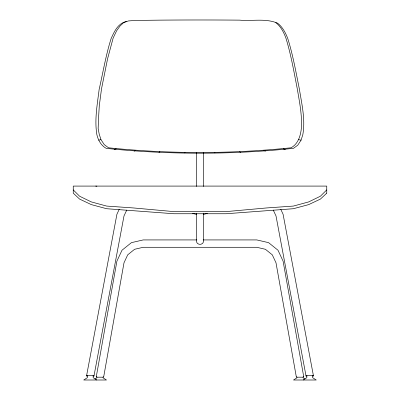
<?xml version="1.0" encoding="UTF-8"?>
<svg xmlns="http://www.w3.org/2000/svg" width="400" height="400" viewBox="0 0 400 400"><rect width="100%" height="100%" fill="white"/><g stroke="black" fill="none" stroke-linecap="round" stroke-linejoin="round"><path stroke-width="0.6" d="M103.66 377.015L123.995 262.8L127.715 254.835L134.59 249.29L143.225 247.29L256.775 247.29L265.41 249.29L272.285 254.835L276.005 262.8L296.34 377.015M96.255 376.815L116.915 261.11L122.015 250.22L131.42 242.65L143.225 239.925L196.88 239.925M86.56 375.805L116.915 214.255L119.21 209.355M93.965 376.01L123.995 215.945L126.725 210.1M126.345 21.53C118.06 23.12 114.21 31.7 111.1 38.62C105.825 55.25 103.025 72.455 99.145 89.43C97.335 104.345 94.365 119.745 96.88 134.705C98.165 140.24 101.075 145.565 106.2 148.37C168.33 154.8 231.35 154.815 293.475 148.345L297.775 145.165L301.065 140.16L302.815 134.685C305.51 119.535 301.775 104.11 299.385 89.16C295.93 72.12 292.965 54.98 287.715 38.37C285.47 32.67 282.6 27.015 277.63 23.21C265.67 18.08 252.205 21.33 239.62 20.14A214.105 9.255 0 0 0 159.915 20.14L135.65 20.435L128.425 20.93L123.685 22.585L120.055 25.975L116.645 30.735L113.16 38.02L107.59 58.74L101.505 88.9L99.275 105.86L98.56 117.91L98.16 128.495L99.195 134.125L100.965 139.595L104.24 144.605L108.515 147.79C169.07 154.06 230.49 154.06 291.045 147.79C298.06 144.03 300.585 135.875 301.34 128.45C302.26 115.01 299.445 101.755 297.235 88.575C293.89 71.535 290.97 54.4 285.82 37.775C283.615 32.055 280.74 26.395 275.765 22.59M184.64 152.93L184.95 152.23M326.75 189.9L320.405 196.215L308.68 201.915L293.365 206.075L266.555 207.95L226.045 211.615L173.955 211.615L133.445 207.95L106.635 206.075L91.32 201.915L79.595 196.215L73.25 189.9M158.995 152.33L159.915 151.645M95 379.01L97.07 377.685M297.145 377.685L293.53 380L316.245 380L312.625 377.685L312.625 375.37M303.22 380L306.84 377.685L306.84 375.37M134.135 151.14L135.65 150.49M114.195 149.395L116.255 148.795M203.29 214.43L207.43 213.37M98.65 140.17L100.965 139.595M203.12 239.925L256.775 239.925L268.58 242.65L277.985 250.22L283.085 261.11L303.745 376.815M95.715 186.085L96.915 186.22M298.635 139.6L301.065 140.16M192.57 213.37L196.71 214.43M283.28 148.795L285.345 149.395M263.89 150.49L265.4 151.14M302.93 377.685L305 379.01M102.855 377.685L106.47 380L83.755 380L87.375 377.685L87.375 375.37M96.78 380L93.16 377.685L93.16 375.37M239.62 151.645L240.545 152.33M280.79 209.355L283.085 214.255L313.44 375.805M273.275 210.1L276.005 215.945L306.035 376.01M214.585 152.23L214.895 152.93M203.615 152.485L203.615 186.46M203.615 213.135L203.615 241.535C202.965 245.325 197.035 245.325 196.385 241.535L196.385 213.135M196.385 152.485L196.385 186.46M93.4 376.18A3.615 0.505 1.2 0 0 93.4 375.61L87.115 375.625A3.665 0.51 0.3 0 0 87.115 376.195M103.66 376.815A3.615 0.505 1.2 0 1 103.095 377.19L96.81 377.2A3.665 0.51 0.3 0 1 96.81 376.63M296.34 376.815A3.615 0.505 -1.2 0 0 296.905 377.19L303.19 377.2A3.665 0.51 -0.3 0 0 303.19 376.63M306.6 376.18A3.615 0.505 -1.2 0 1 306.6 375.61L312.885 375.625A3.665 0.51 -0.3 0 1 312.885 376.195M326.75 193.14L320.405 199.095L308.68 204.61L293.365 208.72L226.045 213.745L173.955 213.745L106.635 208.72L91.32 204.61L79.595 199.095L73.25 193.14L73.25 186.085L326.75 186.085L326.75 193.14"/></g></svg>
